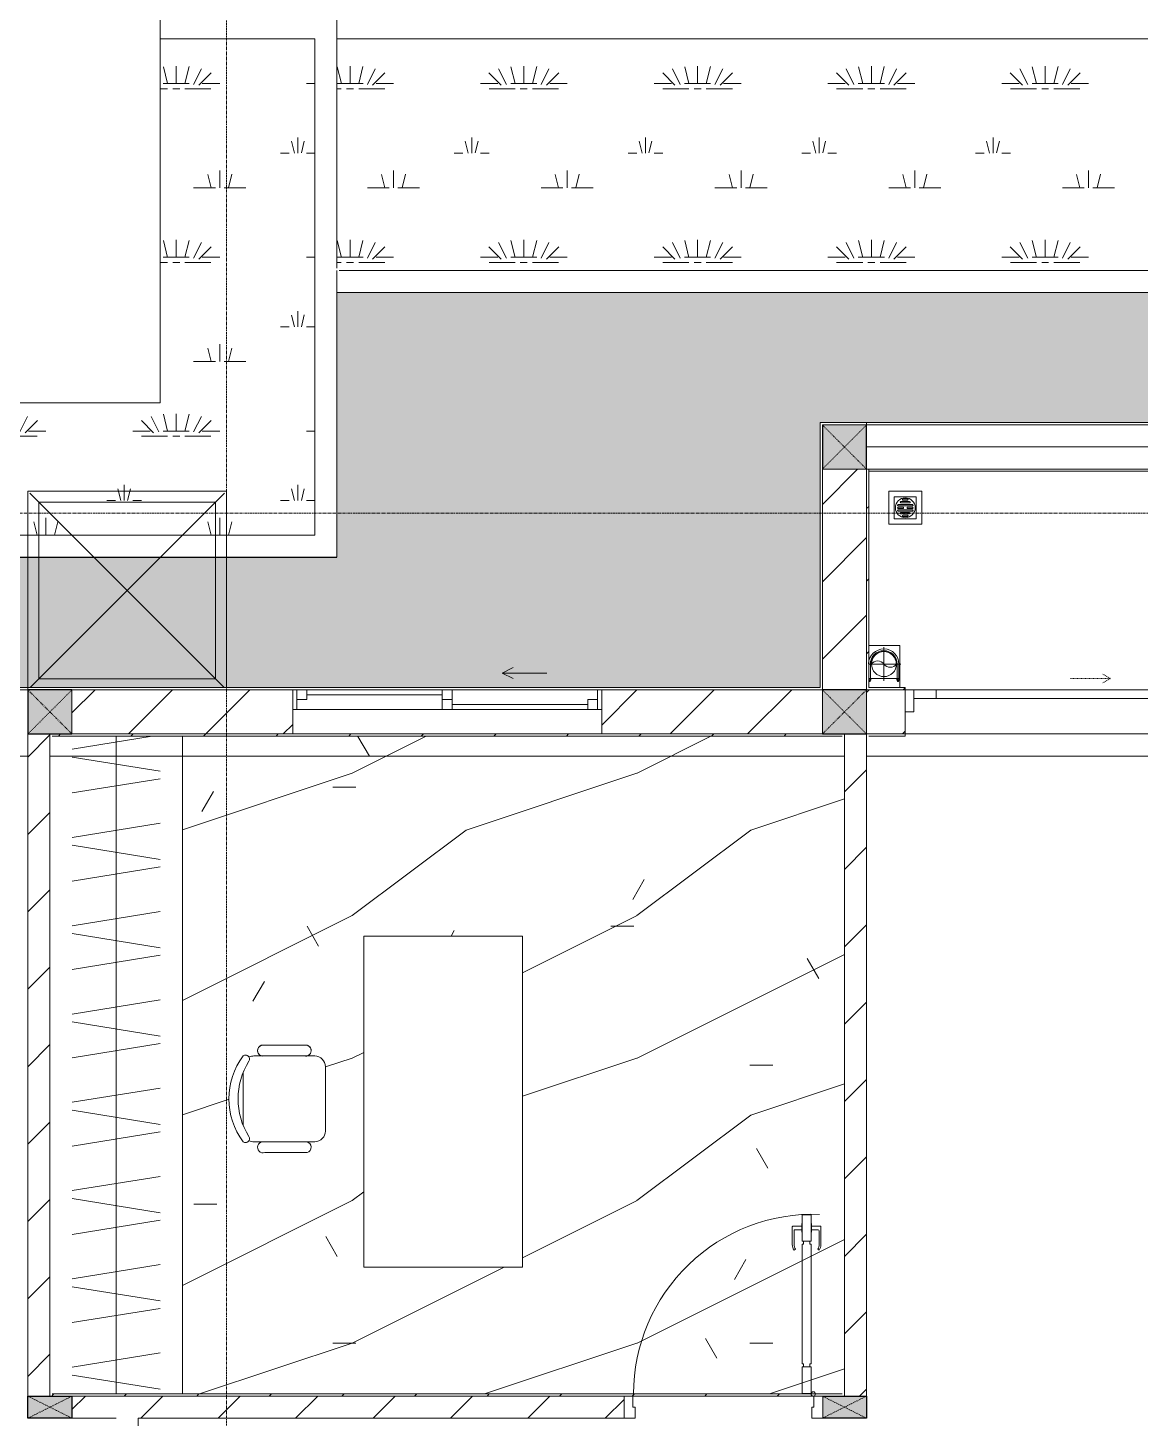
# Model space of a CAD drawing. Header units: millimetres. Extents: x 5121 to 246734, y -48180 to 129206.
# Drawn here: x 54052 to 59093, y 41237 to 47536 of the extents above; entities that cross this region are included whole.
import ezdxf

# ---------------------------------------------------------------- set-up
doc = ezdxf.new("R2010")
doc.units = ezdxf.units.MM
for name, pattern in [('Dash', [6, 3, -3]), ('Grid Line', [22.225, 12.7, -3.175, 3.175, -3.175]), ('IMPORT-CENTER _3_', [10.16, 6.35, -1.27, 1.27, -1.27])]:
    doc.linetypes.add(name, pattern=pattern)
for name, color, linetype, lineweight in [('0-1', 7, 'Continuous', 5), ('A-DETL-GENF-1', 50, 'Continuous', 9), ('A-DOOR', 31, 'Continuous', 9), ('A-DOOR-1', 253, 'Continuous', 9), ('A-DOOR-2', 50, 'Continuous', 9), ('A-DOOR-FRAM', 31, 'Continuous', 9), ('A-DOOR-HDLN', 31, 'Dash', 9), ('A-FLOR', 192, 'Continuous', 9), ('A-FLOR-1', 50, 'Continuous', 9), ('A-FLOR-PATT', 8, 'Continuous', 9), ('A-FLOR-PATT-1', 9, 'Continuous', 9), ('A-GLAZ', 151, 'Continuous', 9), ('A-WALL', 113, 'Continuous', 9), ('A-WALL-1', 250, 'Continuous', 18), ('A-WALL-2', 50, 'Continuous', 9), ('A-WALL-FNSH-1', 50, 'Continuous', 9), ('A-WALL-PATT-1', 9, 'Continuous', 9), ('A-WALL-PATT-2', 50, 'Continuous', 9), ('A-WALL-PATT-3', 111, 'Continuous', 9), ('G-IMPT', 8, 'Continuous', 9), ('G-IMPT-2', 8, 'IMPORT-CENTER _3_', 9), ('I-FURN', 30, 'Continuous', 9), ('I-FURN-1', 253, 'Continuous', 9), ('I-WALL-1', 50, 'Continuous', 9), ('M-EQPM', 50, 'Continuous', 9), ('S-COLS', 52, 'Continuous', 9), ('S-COLS-1', 7, 'Continuous', 5), ('S-COLS-2', 10, 'Continuous', 25), ('S-COLS-3', 50, 'Continuous', 9), ('S-COLS-4', 253, 'Continuous', 9), ('S-COLS-5', 52, 'Continuous', 25), ('S-COLS-6', 52, 'Dash', 9), ('S-COLS-HDLN', 52, 'Dash', 9), ('S-COLS-HDLN-1', 50, 'Dash', 9), ('S-GRID-1', 1, 'Grid Line', 9)]:
    doc.layers.add(name, color=color, linetype=linetype, lineweight=lineweight)
pattern_1 = [(45, (0, 0), (-175.3625, 175.3625), [])]
pattern_2 = [(45, (0, 0), (-164.4023, 164.4023), [])]
pattern_3 = [(0, (236.2, 15.75), (787.4, 787.4), [118.11, -23.622, 31.496, -23.622, -590.55]), (0, (236.2, 15.75), (787.4, 787.4), [-196.85, 118.11, -472.44]), (0, (196.85, 39.4), (787.4, 787.4), [78.74, -59.055, 118.11, -59.055, -472.44]), (0, (196.85, 39.4), (787.4, 787.4), [-314.96, 78.74, -393.7]), (0, (472.44, 354.3), (787.4, 787.4), [98.425, -39.37, 98.425, -551.18]), (0, (78.74, 511.8), (787.4, 787.4), [39.37, -78.74, 39.37, -629.92]), (90, (157.5, 511.8), (-787.4, 787.4), [70.866, -716.534]), (90, (393.7, 39.4), (-787.4, 787.4), [78.74, -708.66]), (90, (590.55, 354.3), (-787.4, 787.4), [78.74, -708.66]), (45, (496.06, 31.5), (0, 787.4), [78.74, -1034.812]), (135, (291.34, 31.5), (-787.4, 6e-14), [78.74, -1034.812]), (63.435, (472.44, 35.43), (-0.0007, 787.4), [78.74, -1681.94]), (75.964, (433.07, 39.37), (-0.00383, 787.3999), [78.74, -3167.793]), (75.964, (629.92, 354.33), (-0.00383, 787.3999), [62.992, -3183.541]), (75.964, (173.23, 511.81), (-0.00383, 787.3999), [55.118, -3191.415]), (104.036, (354.33, 39.37), (0.00383, 787.3999), [78.74, -3167.793]), (104.036, (551.18, 354.33), (0.00383, 787.3999), [62.992, -3183.541]), (104.036, (141.73, 511.81), (0.00383, 787.3999), [55.118, -3191.415]), (116.565, (314.96, 35.43), (0.0007, 787.4), [78.74, -1681.939])]

# ---------------------------------------------------------------- blocks, each defined once
blk = doc.blocks.new('DOOR_CW_01 CANH MO-PANEL KINH - DIW_01-900x2200-CỬA GỖ VÂN LAMINATE-553375-TKCS_MB TỔNG THỂ TẦNG 1')
at = {"layer": 'A-DETL-GENF-1'}
for p, q in [((-397, -182), (-397, -62)), ((-397, -62), (-357, -62)), ((-357, -62), (-357, -182)), ((-357, -182), (-397, -182)), ((-391, -196), (-391, -182)), ((-391, -182), (-363, -182)), ((-363, -182), (-363, -196)), ((-397, -196), (-391, -196)), ((-397, -738), (-397, -196)), ((-357, -196), (-363, -196)), ((-357, -196), (-357, -738)), ((-442, -737), (-442, -816.5)), ((-434, -799.5), (-434, -737)), ((-433.9, -711.2), (-427.3, -715.8)), ((-397, -738), (-391, -738)), ((-357, -752), (-397, -752)), ((-397, -752), (-397, -872)), ((-391, -752), (-391, -738)), ((-363, -752), (-391, -752)), ((-357, -738), (-363, -738)), ((-363, -738), (-363, -752)), ((-357, -872), (-357, -752)), ((-320.1, -711.2), (-326.7, -715.8)), ((-320, -799.5), (-320, -737)), ((-312, -737), (-312, -816.5)), ((-399, -803.5), (-430, -803.5)), ((-399, -792.2), (-399, -831.8)), ((-397, -792.2), (-399, -792.2)), ((-397, -792.2), (-397, -831.8)), ((-357, -792.2), (-357, -831.8)), ((-357, -792.2), (-355, -792.2)), ((-355, -792.2), (-355, -831.8)), ((-355, -803.5), (-324, -803.5)), ((-399, -820.5), (-438, -820.5)), ((-399, -831.8), (-397, -831.8)), ((-397, -872), (-357, -872)), ((-355, -831.8), (-357, -831.8)), ((-355, -820.5), (-316, -820.5))]:
    blk.add_line(p, q, dxfattribs=at)
blk.add_circle((-407, -60), 10, dxfattribs=at)
for centre, radius, start, end in [((-407, -60), 814, 268, 0), ((-397, -737), 45, 145, 180), ((-397, -737), 37, 145, 180), ((-357, -737), 37, 0, 35), ((-357, -737), 45, 360, 35), ((-438, -816.5), 4, 180, 270), ((-430, -799.5), 4, 180, 270), ((-324, -799.5), 4, 270, 0), ((-316, -816.5), 4, 270, 0)]:
    blk.add_arc(centre, radius, start, end, dxfattribs=at)
at = {"layer": 'A-DOOR-2'}
for p, q in [((-450, -50), (-450, 50)), ((-450, 50), (-400, 50)), ((-400, 50), (-400, 0)), ((400, 0), (400, 50)), ((400, 50), (450, 50)), ((450, 50), (450, -50)), ((-410, -50), (-450, -50)), ((-410, 0), (-410, -50)), ((-400, 0), (-410, 0)), ((-407, -50), (-382, -50)), ((410, 0), (400, 0)), ((410, -50), (410, 0)), ((450, -50), (410, -50))]:
    blk.add_line(p, q, dxfattribs=at)
blk = doc.blocks.new('TU DO LV A - TU DO LV A-V15-TKCS_MB TỔNG THỂ TẦNG 1')
at = {"layer": 'I-FURN'}
for p, q in [((10, 0), (2990, 0)), ((169, -101), (104.4, -499)), ((202.5, -101), (267.1, -499)), ((404.3, -101), (468.9, -499)), ((569, -101), (504.4, -499)), ((602.5, -101), (667.1, -499)), ((804.3, -101), (868.9, -499)), ((969, -101), (904.4, -499)), ((1002.5, -101), (1067.1, -499)), ((1204.3, -101), (1268.9, -499)), ((1369, -101), (1304.4, -499)), ((1402.5, -101), (1467.1, -499)), ((1604.3, -101), (1668.9, -499)), ((1769, -101), (1704.4, -499)), ((1802.5, -101), (1867.1, -499)), ((2004.3, -101), (2068.9, -499)), ((2169, -101), (2104.4, -499)), ((2202.5, -101), (2267.1, -499)), ((2404.3, -101), (2468.9, -499)), ((2569, -101), (2504.4, -499)), ((2602.5, -101), (2667.1, -499)), ((2804.3, -101), (2868.9, -499)), ((2969, -101), (2904.4, -499)), ((10, -136.3), (68.9, -499)), ((10, -300), (2990, -300))]:
    blk.add_line(p, q, dxfattribs=at)
at = {"layer": 'I-FURN-1'}
blk.add_line((10, 0), (2990, 0), dxfattribs=at)
blk = doc.blocks.new('BAN LV A - BAN LV A_dwg_ban hoc2-348006-TKCS_MB TỔNG THỂ TẦNG 1')
at = {"layer": 'I-FURN'}
for p, q in [((-194.4, 388.8), (-194.4, 113.4)), ((145.8, 437.4), (-145.8, 437.4)), ((194.4, 113.4), (194.4, 388.8)), ((-243, 354.4), (-243, 162)), ((194.4, 351.4), (194.4, 150.8)), ((243.7, 162), (243.7, 354.4)), ((-120.5, 64.8), (120.5, 64.8))]:
    blk.add_line(p, q, dxfattribs=at)
at = {"layer": 'I-FURN', "flags": 128}
blk.add_lwpolyline([(-737.8, 610.5), (-737.8, 1330.5), (-154.9, 1330.5), (762.2, 1330.5), (762.2, 610.5)], close=True, dxfattribs=at)
at = {"layer": 'I-FURN'}
for centre, radius, start, end in [((-145.8, 388.8), 48.6, 90, 180), ((145.8, 388.8), 48.6, 360, 90), ((-218.7, 347.3), 25.3, 343.7398, 163.7398), ((219.4, 347.3), 25.3, 16.2602, 170.70537), ((-218.7, 154.9), 25.3, 163.7398, 16.2602), ((219.4, 154.9), 25.3, 189.29463, 16.2602), ((-180.2, 75.4), 17.8, 57.97259, 216.69006), ((-145.8, 113.4), 48.6, 180, 207.58444), ((0, 324), 324, 233.1301, 306.8699), ((0, 359.3), 318.2, 237.57575, 302.42425), ((180.2, 75.4), 17.8, 323.30994, 122.02741), ((145.8, 113.4), 48.6, 332.41556, 0)]:
    blk.add_arc(centre, radius, start, end, dxfattribs=at)
blk = doc.blocks.new('BAN LV A - BAN LV A_dwg-348005-TKCS_MB TỔNG THỂ TẦNG 1')
at = {"extrusion": (0, 0, -1), "zscale": -1, "rotation": 180}
blk.add_blockref('BAN LV A - BAN LV A_dwg_ban hoc2-348006-TKCS_MB TỔNG THỂ TẦNG 1', (-729, 1383.7), dxfattribs=at)
blk = doc.blocks.new('BAN LV A - BAN LV A-401069-TKCS_MB TỔNG THỂ TẦNG 1')
at = {"layer": 'I-FURN-1'}
for p, q in [((-8.8, -53.2), (1491.2, -53.2)), ((-8.8, -773.2), (-8.8, -53.2)), ((1491.2, -53.2), (1491.2, -773.2)), ((1491.2, -773.2), (-8.8, -773.2)), ((534.6, -1029.3), (534.6, -994.9)), ((583.2, -946.3), (874.8, -946.3)), ((923.4, -994.9), (923.4, -1032.3)), ((486, -1221.7), (486, -1029.3)), ((972.7, -1029.3), (972.7, -1221.7)), ((534.6, -1270.3), (534.6, -1235.9)), ((923.4, -1232.9), (923.4, -1270.3))]:
    blk.add_line(p, q, dxfattribs=at)
for centre, radius, start, end in [((583.2, -994.9), 48.6, 90, 180), ((874.8, -994.9), 48.6, 0, 90), ((510.3, -1036.4), 25.3, 16.2602, 163.7398), ((948.4, -1036.4), 25.3, 16.2602, 170.70537), ((510.3, -1228.8), 25.3, 163.7398, 343.7398), ((948.4, -1228.8), 25.3, 189.29463, 16.2602), ((548.9, -1308.3), 17.8, 119.40397, 216.69006), ((583.2, -1270.3), 48.6, 180, 207.58444), ((729, -1059.7), 324, 233.1301, 306.8699), ((874.8, -1270.3), 48.6, 332.41556, 0), ((909.2, -1308.3), 17.8, 323.30994, 60.59603)]:
    blk.add_arc(centre, radius, start, end, dxfattribs=at)
at = {"extrusion": (0, 0, -1), "zscale": -1, "rotation": 180}
blk.add_blockref('BAN LV A - BAN LV A_dwg-348005-TKCS_MB TỔNG THỂ TẦNG 1', (0, 0), dxfattribs=at)
blk = doc.blocks.new('G1_SOF - BO TRU - 100x200-746114-TKCS_MB TỔNG THỂ TẦNG 1')
at = {"layer": 'S-COLS-3'}
blk.add_hatch(color=256, dxfattribs=at).paths.add_polyline_path([(-50, 100), (-50, -98.4), (50, -98.4), (50, 100)])
at = {"layer": 'S-COLS-2'}
for p, q in [((-50, 100), (50, 100)), ((-50, -98.4), (-50, 100)), ((50, 100), (50, -98.4))]:
    blk.add_line(p, q, dxfattribs=at)
at = {"layer": 'S-COLS-HDLN-1'}
for p, q in [((50, -100), (-50, 100)), ((-50, -100), (50, 100))]:
    blk.add_line(p, q, dxfattribs=at)
blk = doc.blocks.new('G1_SOF - BO TRU - 100x200-V75-TKCS_MB TỔNG THỂ TẦNG 1')
at = {"layer": 'S-COLS-3'}
blk.add_hatch(color=256, dxfattribs=at).paths.add_polyline_path([(-50, 0), (-49.6, -100), (50, -100), (50, 100), (-50, 98.4), (-50, 47)])
at = {"layer": 'S-COLS-2'}
for p, q in [((-50, 100), (50, 100)), ((-50, -100), (-50, 100)), ((50, 100), (50, -100)), ((50, -100), (-50, -100))]:
    blk.add_line(p, q, dxfattribs=at)
at = {"layer": 'S-COLS-HDLN-1'}
for p, q in [((50, -100), (-50, 100)), ((-50, -100), (50, 100))]:
    blk.add_line(p, q, dxfattribs=at)
blk = doc.blocks.new('NCV_TKTC_TANG 1_rvt-1-TKCS_MB TỔNG THỂ TẦNG 1')
at = {"layer": 'A-FLOR-PATT-1'}
h = blk.add_hatch(dxfattribs=at)
h.set_pattern_fill('FP_6', color=256, style=0, pattern_type=2)
h.set_pattern_definition([(0, (0, 0), (2519.68, 629.92), [103.937, -1785.823, 103.937, -1785.823, -10078.72]), (0, (0, 0), (2519.68, 629.92), [-3779.52, 103.937, -3675.583, 103.937, -1785.823, -4409.44]), (0, (0, 0), (2519.68, 629.92), [-9448.8, 103.937, -1155.903, 103.937, -3045.663]), (120, (944.9, 314.96), (-1805.3667, 1867.147), [103.937, -1785.823, 103.937, -11864.543]), (120, (944.9, 314.96), (-1805.3667, 1867.147), [-1993.697, -1785.823, 103.937, -3675.583, -6299.2]), (120, (944.9, 314.96), (-1805.3667, 1867.147), [-7559.04, 103.937, -1785.823, 103.937, -4305.503]), (120, (944.9, 314.96), (-1805.3667, 1867.147), [-9552.737, -1155.903, 103.937, -3045.663]), (240, (1259.84, 1574.8), (-714.313, -2497.067), [103.937, -1785.823, 103.937, -11864.543]), (240, (1259.84, 1574.8), (-714.313, -2497.067), [-1993.697, -1785.823, 103.937, -3675.583, -6299.2]), (240, (1259.84, 1574.8), (-714.313, -2497.067), [-7559.04, 103.937, -1785.823, 103.937, -4305.503]), (240, (1259.84, 1574.8), (-714.313, -2497.067), [-9552.737, -1155.903, 103.937, -3045.663])])
h.paths.add_polyline_path([(57742.6, 41336.9), (57752.6, 41336.9), (57752.6, 44326.9), (54752.6, 44326.9), (54752.6, 41346.9), (57742.6, 41346.9)])
h.paths.add_polyline_path([(56294.2, 41921.4), (55574.2, 41921.4), (55574.2, 43421.4), (56294.2, 43421.4), (56294.2, 42000.8)])
h.paths.add_polyline_path([(55119.4, 42438.9), (55097.7, 42450), (55093.4, 42461.8), (55095.3, 42474.2), (55103, 42484.2), (55111.5, 42489.2), (55064.3, 42492.4), (55054.6, 42494.7), (55048.7, 42488.5), (55027.2, 42491.3), (54997.3, 42539.9), (54975.9, 42595.4), (54965, 42653.9), (54965, 42713.4), (54975.9, 42771.8), (54997.3, 42827.4), (55028.5, 42878), (55052, 42876), (55054.6, 42872.5), (55077.1, 42878), (55105.4, 42880.7), (55096.4, 42890.2), (55093.3, 42902.9), (55096.9, 42915.5), (55105.4, 42922.3), (55125.7, 42926.6), (55318, 42926.6), (55335.4, 42908.8), (55335.4, 42895.9), (55329.1, 42884.7), (55324, 42878), (55365, 42876.4), (55376.8, 42871.5), (55394.5, 42853.7), (55401.1, 42829.4), (55399.4, 42525.2), (55394.5, 42513.5), (55376.8, 42495.7), (55352.5, 42489.2), (55321, 42487.5), (55330.7, 42480), (55335.8, 42468.9), (55334, 42454.2), (55330.7, 42449.6), (55314.7, 42439.9), (55125.7, 42439.9)])
h = blk.add_hatch(dxfattribs=at)
h.set_pattern_fill('FP_4', color=256, style=0, pattern_type=2)
h.set_pattern_definition([(216.87, (516.46, 1291.15), (3873.4454, 2582.3069), [645.575, -5810.175]), (206.565, (1291.15, 903.8), (-1291.1515, -1291.149), [1443.55, -1443.55]), (198.435, (1291.15, 258.23), (-2582.2983, -1291.1527), [816.596, -3266.38])])
h.paths.add_polyline_path([(57742.6, 41336.9), (57752.6, 41336.9), (57752.6, 44326.9), (54752.6, 44326.9), (54752.6, 41346.9), (57742.6, 41346.9)])
h.paths.add_polyline_path([(56294.2, 41921.4), (55574.2, 41921.4), (55574.2, 43421.4), (56294.2, 43421.4), (56294.2, 42000.8)])
h.paths.add_polyline_path([(55119.4, 42438.9), (55097.7, 42450), (55093.4, 42461.8), (55095.3, 42474.2), (55103, 42484.2), (55111.5, 42489.2), (55064.3, 42492.4), (55054.6, 42494.7), (55048.7, 42488.5), (55027.2, 42491.3), (54997.3, 42539.9), (54975.9, 42595.4), (54965, 42653.9), (54965, 42713.4), (54975.9, 42771.8), (54997.3, 42827.4), (55028.5, 42878), (55052, 42876), (55054.6, 42872.5), (55077.1, 42878), (55105.4, 42880.7), (55096.4, 42890.2), (55093.3, 42902.9), (55096.9, 42915.5), (55105.4, 42922.3), (55125.7, 42926.6), (55318, 42926.6), (55335.4, 42908.8), (55335.4, 42895.9), (55329.1, 42884.7), (55324, 42878), (55365, 42876.4), (55376.8, 42871.5), (55394.5, 42853.7), (55401.1, 42829.4), (55399.4, 42525.2), (55394.5, 42513.5), (55376.8, 42495.7), (55352.5, 42489.2), (55321, 42487.5), (55330.7, 42480), (55335.8, 42468.9), (55334, 42454.2), (55330.7, 42449.6), (55314.7, 42439.9), (55125.7, 42439.9)])
at = {"layer": 'A-WALL-PATT-1'}
h = blk.add_hatch(dxfattribs=at)
h.set_pattern_fill('FP_2', color=256, style=0, pattern_type=2)
h.set_pattern_definition(pattern_1)
h.paths.add_polyline_path([(54052.6, 41336.9), (54152.6, 41336.9), (54152.6, 44336.9), (54052.6, 44336.9), (54052.6, 41336.9)])
h = blk.add_hatch(dxfattribs=at)
h.set_pattern_fill('FP_2', color=256, style=0, pattern_type=2)
h.set_pattern_definition(pattern_1)
h.paths.add_polyline_path([(57752.6, 41336.9), (57852.6, 41336.9), (57852.6, 44336.9), (57752.6, 44336.9), (57752.6, 41665.5)])
h = blk.add_hatch(dxfattribs=at)
h.set_pattern_fill('FP_2', color=256, style=0, pattern_type=2)
h.set_pattern_definition(pattern_1)
h.paths.add_polyline_path([(54884.6, 41236.9), (56754.2, 41236.9), (56754.2, 41336.9), (54252.6, 41336.9), (54252.6, 41236.9), (54752.6, 41236.9)])
at = {"layer": 'A-WALL-PATT-2'}
h = blk.add_hatch(dxfattribs=at)
h.set_pattern_fill('FP_10', color=256, style=0, pattern_type=2)
h.set_pattern_definition(pattern_2)
h.paths.add_polyline_path([(57852.6, 44536.9), (57862.6, 44536.9), (57862.6, 45536.9), (57852.6, 45536.9), (57852.6, 44670.2)])
h = blk.add_hatch(dxfattribs=at)
h.set_pattern_fill('FP_10', color=256, style=0, pattern_type=2)
h.set_pattern_definition(pattern_2)
h.paths.add_polyline_path([(60777.6, 44536.9), (60927.5, 44537), (60927.5, 44546.9), (60527.6, 44546.9), (60527.6, 44536.9), (60702.6, 44536.9)])
h.paths.add_polyline_path([(57862.6, 44536.9), (58027.6, 44536.9), (58027.6, 44546.9), (57862.6, 44546.9)])
h = blk.add_hatch(dxfattribs=at)
h.set_pattern_fill('FP_10', color=256, style=0, pattern_type=2)
h.set_pattern_definition(pattern_2)
h.paths.add_polyline_path([(54752.6, 44326.9), (57752.6, 44326.9), (57752.6, 44336.9), (54162.6, 44336.9), (54162.6, 44326.9), (54509.3, 44326.9)])
h = blk.add_hatch(dxfattribs=at)
h.set_pattern_fill('FP_10', color=256, style=0, pattern_type=2)
h.set_pattern_definition(pattern_2)
h.paths.add_polyline_path([(54509.3, 41336.9), (57742.6, 41336.9), (57742.6, 41346.9), (54162.6, 41346.9), (54162.6, 41336.9), (54473.1, 41336.9)])
at = {"layer": 'A-FLOR-1'}
for p, q in [((54152.6, 44336.9), (54152.6, 41336.9)), ((60527.6, 44336.9), (58027.6, 44336.9)), ((58027.6, 44336.9), (60527.6, 44336.9))]:
    blk.add_line(p, q, dxfattribs=at)
at = {"layer": 'A-WALL-1'}
for p, q in [((57862.6, 45536.9), (57852.6, 45536.9)), ((57852.6, 45536.9), (57852.6, 44536.9)), ((57862.6, 44546.9), (57862.6, 45536.9)), ((57852.6, 44536.9), (57862.6, 44536.9)), ((58027.6, 44546.9), (57862.6, 44546.9)), ((57862.6, 44536.9), (58027.6, 44536.9)), ((58027.6, 44536.9), (58027.6, 44546.9)), ((54052.6, 44336.9), (54052.6, 41336.9)), ((54152.6, 44336.9), (54052.6, 44336.9)), ((54152.6, 41336.9), (54152.6, 44336.9)), ((55252.6, 44336.9), (54162.6, 44336.9)), ((54162.6, 44326.9), (57742.6, 44326.9)), ((57752.6, 44336.9), (56652.6, 44336.9)), ((57852.6, 44336.9), (57752.6, 44336.9)), ((57752.6, 44336.9), (57752.6, 41336.9)), ((57752.6, 44326.9), (57752.6, 44336.9)), ((57852.6, 41336.9), (57852.6, 44336.9)), ((58027.6, 44336.9), (57862.6, 44336.9)), ((57862.6, 44326.9), (58027.6, 44326.9)), ((58027.6, 44326.9), (58027.6, 44336.9)), ((57742.6, 41346.9), (54162.6, 41346.9)), ((56754.2, 41336.9), (54252.6, 41336.9)), ((54252.6, 41336.9), (56754.2, 41336.9)), ((56794.2, 41336.9), (57614.2, 41336.9)), ((54252.6, 41236.9), (54452.6, 41236.9)), ((54552.6, 41236.9), (54552.6, 41186.9)), ((54562.6, 41236.9), (56754.2, 41236.9))]:
    blk.add_line(p, q, dxfattribs=at)
at = {"layer": 'A-WALL-2'}
blk.add_line((54562.6, 41236.9), (54552.6, 41236.9), dxfattribs=at)
at = {"layer": 'I-WALL-1'}
for p, q in [((57862.6, 45536.9), (60917.6, 45536.9)), ((60917.6, 45526.9), (57862.6, 45526.9))]:
    blk.add_line(p, q, dxfattribs=at)
at = {"layer": 'A-DOOR-1', "rotation": 180}
blk.add_blockref('DOOR_CW_01 CANH MO-PANEL KINH - DIW_01-900x2200-CỬA GỖ VÂN LAMINATE-553375-TKCS_MB TỔNG THỂ TẦNG 1', (57204.2, 41286.9), dxfattribs=at)
at = {"layer": 'I-FURN-1'}
for name, p, rotation in [('TU DO LV A - TU DO LV A-V15-TKCS_MB TỔNG THỂ TẦNG 1', (54752.6, 44336.9), 270.0000000000002), ('BAN LV A - BAN LV A-401069-TKCS_MB TỔNG THỂ TẦNG 1', (56347.4, 43412.7), 270.0000000000005)]:
    blk.add_blockref(name, p, dxfattribs=dict(at, rotation=rotation))
at = {"layer": 'S-COLS-4', "rotation": 270.0000000000007}
for name, p in [('G1_SOF - BO TRU - 100x200-V75-TKCS_MB TỔNG THỂ TẦNG 1', (54152.6, 41286.9)), ('G1_SOF - BO TRU - 100x200-746114-TKCS_MB TỔNG THỂ TẦNG 1', (57752.6, 41286.9))]:
    blk.add_blockref(name, p, dxfattribs=at)
blk = doc.blocks.new('1_FAMILY RVT - W01-WxH 1400x1400xmm-389822-TKCS_MB TỔNG THỂ TẦNG 1')
at = {"layer": 'A-GLAZ'}
for p, q in [((248.4, 172.39), (299.2, 197.79)), ((248.4, 172.39), (299.2, 146.99)), ((248.4, 172.39), (451.6, 172.39)), ((-700, 96.19), (-700, -103.81)), ((700, 96.19), (-700, 96.19)), ((-700, 96.19), (-636.5, 96.19)), ((-680.95, 96.19), (-680.95, 7.29)), ((-636.5, 96.19), (-22.225, 96.19)), ((-636.5, 96.19), (-636.5, 51.74)), ((-636.5, 73.965), (-22.225, 73.965)), ((-22.225, 7.29), (-22.225, 96.19)), ((-22.225, 96.19), (22.225, 96.19)), ((22.225, 96.19), (680.95, 96.19)), ((22.225, 96.19), (22.225, 7.29)), ((680.95, 96.19), (700, 96.19)), ((680.95, 96.19), (680.95, 7.29)), ((700, -103.81), (700, 96.19)), ((-700, 7.29), (-680.95, 7.29)), ((-636.5, 51.74), (-680.95, 51.74)), ((-680.95, 7.29), (-22.225, 7.29)), ((22.225, 51.74), (-22.225, 51.74)), ((-22.225, 7.29), (22.225, 7.29)), ((22.225, 29.515), (636.5, 29.515)), ((22.225, 7.29), (636.5, 7.29)), ((636.5, 51.74), (636.5, 7.29)), ((680.95, 51.74), (636.5, 51.74)), ((636.5, 7.29), (700, 7.29)), ((-700, -103.81), (700, -103.81))]:
    blk.add_line(p, q, dxfattribs=at)
blk = doc.blocks.new('DEG_02-DEG_03 - DEG_02-2500x2400mm-CỬA ĐI 02 CÁNH TRƯỢT-625766-TKCS_MB TỔNG THỂ TẦNG 1')
at = {"layer": 'A-DOOR'}
for p, q in [((-1110, 100), (-1210, 100)), ((-1210, 100), (-1210, 60)), ((-1110, 60), (-1110, 100)), ((-1110, 100), (-50, 100)), ((50, 100), (-50, 100)), ((-50, 100), (-50, 60)), ((50, 60), (50, 100)), ((-1210, 60), (-1110, 60)), ((-50, 60), (-1110, 60)), ((50, 60), (-50, 60)), ((-50, 60), (-50, 20)), ((-50, 60), (50, 60)), ((-50, 20), (50, 20)), ((50, 20), (50, 60)), ((50, 60), (1110, 60)), ((1110, 20), (50, 20)), ((1210, 60), (1110, 60)), ((1110, 60), (1110, 20)), ((1110, 20), (1210, 20)), ((1210, 20), (1210, 60))]:
    blk.add_line(p, q, dxfattribs=at)
at = {"layer": 'A-DOOR-FRAM'}
for p, q in [((-1210, 100), (-1250, 100)), ((-1250, 100), (-1250, 0)), ((-1210, 0), (-1210, 100)), ((1250, 100), (1210, 100)), ((1210, 100), (1210, 0)), ((1250, 0), (1250, 100)), ((-1250, 0), (-1210, 0)), ((1210, 0), (1250, 0))]:
    blk.add_line(p, q, dxfattribs=at)
at = {"layer": 'A-DOOR-HDLN'}
for p, q in [((-500.4, 151.1), (-320.4, 151.1)), ((-320.4, 151.1), (-355, 171.1)), ((-320.4, 151.1), (-355, 131.1)), ((320.4, 151.1), (355, 171.1)), ((320.4, 151.1), (355, 131.1)), ((500.4, 151.1), (320.4, 151.1))]:
    blk.add_line(p, q, dxfattribs=at)
blk = doc.blocks.new('TKTC_XREF_251221_MB TANG 1 - TKTC_XREF_260130_MB TANG 1_dwg_THU NUOC - THU NUOC-444531-TKCS_MB TẦNG 1-4202124-TKCS_MB TỔNG THỂ TẦNG 1')
at = {"layer": 'M-EQPM'}
for p, q in [((-23.3, 10.8), (40.9, 10.8)), ((40.9, 4.8), (-23.3, 4.8)), ((-11, 23.3), (28.5, 23.3)), ((28.5, 17.3), (-11, 17.3)), ((-1.1, 35.6), (18.5, 35.6)), ((18.5, 29.6), (-1.1, 29.6)), ((-23.3, -13.6), (40.9, -13.6)), ((40.9, -19.6), (-23.3, -19.6)), ((-11, -26.1), (28.5, -26.1)), ((28.5, -32.1), (-11, -32.1)), ((-1.1, -38.5), (18.5, -38.5)), ((18.5, -44.5), (-1.1, -44.5))]:
    blk.add_line(p, q, dxfattribs=at)
at = {"layer": 'M-EQPM', "flags": 128}
for points in [[(83.7, -79.4), (83.7, 70.6), (-66.3, 70.6), (-66.3, -79.4)], [(58.7, -54.4), (58.7, 45.6), (-41.3, 45.6), (-41.3, -54.4)]]:
    blk.add_lwpolyline(points, close=True, dxfattribs=at)
for points in [[(-23.3, -1.2), (0.7, -1.2), (0.7, -7.2), (-23.3, -7.2)], [(40.9, -7.2), (16.7, -7.2), (16.7, -1.2), (40.9, -1.2)]]:
    blk.add_lwpolyline(points, dxfattribs=at)
at = {"layer": 'M-EQPM'}
for centre, radius, start, end in [((8.7, -4.4), 45, 360, 180), ((8.7, -4.4), 45, 360, 180), ((-23.3, 7.8), 3, 90, 270), ((-11, 20.3), 3, 90, 270), ((-1.1, 32.6), 3, 90, 270), ((18.5, 32.6), 3, 270, 90), ((28.5, 20.3), 3, 270, 90), ((40.9, 7.8), 3, 270, 90), ((8.7, -4.4), 45, 180, 360), ((8.7, -4.4), 45, 180, 360), ((-23.3, -4.2), 3, 90, 270), ((-23.3, -16.6), 3, 90, 270), ((-11, -29.1), 3, 90, 270), ((-1.1, -41.5), 3, 90, 270), ((18.5, -41.5), 3, 270, 90), ((28.5, -29.1), 3, 270, 90), ((40.9, -4.2), 3, 270, 90), ((40.9, -16.6), 3, 270, 90)]:
    blk.add_arc(centre, radius, start, end, dxfattribs=at)
blk = doc.blocks.new('TKTC_XREF_251221_MB TANG 1 - TKTC_XREF_260130_MB TANG 1_dwg_CUM U_DN100-V226-TKCS_MB TỔNG THỂ TẦNG 1')
at = {"layer": 'G-IMPT'}
blk.add_hatch(color=256, dxfattribs=at).paths.add_polyline_path([(0, 58.9), (0, 61), (25.1, 55.1), (35, 49.4), (49.4, 35), (55.1, 25.1), (59.1, 14.8), (61, 0), (53.7, -28.5), (45.3, -40.3), (35, -49.4), (25.1, -55.1), (15.8, -58.9), (0, -58.9), (0, -57), (20.1, -52.8), (36.6, -43.1), (47.8, -30.5), (54.6, -15.8), (55.1, -14.8), (57, 0), (54.6, 15.8), (43.1, 36.6), (30.5, 47.8), (15.8, 54.6), (14.8, 55.1), (0, 57)])
for p, q in [((-79.1, 66.6), (-79.1, 63.4)), ((-76.6, 66.6), (-76.6, 63.4)), ((-74.6, 66.6), (-74.6, 63.4)), ((-72.7, 69.3), (-72.7, 60.7)), ((-66.9, 67.9), (-71.7, 67.9)), ((-65, 69), (0, 69)), ((-66.9, 62.1), (-71.7, 62.1)), ((-72.7, -60.7), (-72.7, -68.6)), ((-66.9, -62.1), (-71.7, -62.1)), ((-79.1, -63.4), (-79.1, -66.6)), ((-76.6, -63.4), (-76.6, -66.6)), ((-74.6, -63.4), (-74.6, -66.6)), ((-66.9, -67.9), (-71.7, -67.9))]:
    blk.add_line(p, q, dxfattribs=at)
at = {"layer": 'G-IMPT', "flags": 128}
for points in [[(-72.7, 67.6), (-78.1, 67.6), (-78.1, 62.4), (-72.7, 62.4)], [(-71.7, 59.2), (-66.9, 59.2), (-66.9, 70.8), (-71.7, 70.8)], [(-66.9, 70.8), (-66.9, 72.7), (-65, 72.7), (-65, 57.3), (-66.9, 57.3), (-66.9, 59.2)], [(-65, 61), (0, 61), (0, 57)], [(-72.7, -62.4), (-78.1, -62.4), (-78.1, -67.6), (-72.7, -67.6)], [(-66.9, -68.7), (-66.9, -59.2), (-71.7, -59.2)], [(-66.9, -59.2), (-66.9, -57.3), (-65, -57.3), (-65, -68.7)], [(-65, -61), (0, -61), (0, -57)]]:
    blk.add_lwpolyline(points, dxfattribs=at)
at = {"layer": 'G-IMPT'}
for centre, radius, start, end in [((-78.1, 66.6), 0.96, 90, 180), ((-78.1, 63.4), 0.96, 180, 270), ((-71.1, 69.3), 1.56, 112.61986, 247.38014), ((-67.9, 65), 4.8, 143.1301, 216.8699), ((0, 0), 69, 271.56674, 90), ((-71.1, 60.7), 1.56, 112.61986, 247.38014), ((0, 0), 61, 270, 90), ((0, 0), 57, 270, 90), ((-78.1, -63.4), 0.96, 90, 180), ((-71.1, -60.7), 1.56, 112.61986, 247.38014), ((-67.9, -65), 4.8, 143.1301, 216.8699), ((-78.1, -66.6), 0.96, 180, 270)]:
    blk.add_arc(centre, radius, start, end, dxfattribs=at)
blk = doc.blocks.new('TKTC_XREF_251221_MB TANG 1 - TKTC_XREF_260130_MB TANG 1_dwg_$cc-V227-TKCS_MB TỔNG THỂ TẦNG 1')
at = {"layer": 'G-IMPT'}
blk.add_circle((0, 0), 0.5, dxfattribs=at)
for centre, radius, start, end in [((0, 0), 0.5, 90, 270), ((0.188, 0.25), 0.313, 126.8699, 233.1301), ((-0.188, -0.25), 0.313, 306.8699, 53.1301)]:
    blk.add_arc(centre, radius, start, end, dxfattribs=at)
at = {"layer": 'G-IMPT-2'}
for p, q in [((0, -0.673), (0, 0.607)), ((-0.673, 0), (0.673, 0))]:
    blk.add_line(p, q, dxfattribs=at)
blk = doc.blocks.new('TKTC_XREF_251221_MB TANG 1 - TKTC_XREF_260130_MB TANG 1_dwg-4202109-TKCS_MB TỔNG THỂ TẦNG 1')
at = {"layer": 'G-IMPT'}
blk.add_line((-145289.5, -356758), (-145148.6, -356758), dxfattribs=at)
at = {"layer": 'G-IMPT', "flags": 128}
for points in [[(-145148.6, -356758), (-145148.6, -356608.3), (-145289.1, -356608.3)], [(-145289.5, -356758.1), (-145148.3, -356758.1), (-145148.6, -356799.7)]]:
    blk.add_lwpolyline(points, dxfattribs=at)
at = {"extrusion": (0, 0, -1), "zscale": -1}
blk.add_blockref('TKTC_XREF_251221_MB TANG 1 - TKTC_XREF_260130_MB TANG 1_dwg_THU NUOC - THU NUOC-444531-TKCS_MB TẦNG 1-4202124-TKCS_MB TỔNG THỂ TẦNG 1', (145114.8, -355980.3), dxfattribs=at)
at = {"extrusion": (0, 0, -1)}
for name, p, xscale, yscale, zscale, rotation in [('TKTC_XREF_251221_MB TANG 1 - TKTC_XREF_260130_MB TANG 1_dwg_CUM U_DN100-V226-TKCS_MB TỔNG THỂ TẦNG 1', (145221, -356693.1), 0.9975000000000006, 0.9975000000000006, -0.9975000000000006, 90.00099133829468), ('TKTC_XREF_251221_MB TANG 1 - TKTC_XREF_260130_MB TANG 1_dwg_$cc-V227-TKCS_MB TỔNG THỂ TẦNG 1', (145220.1, -356693.1), 113.7150000000073, 113.7150000000073, -113.7150000000073, 269.9990086637471)]:
    blk.add_blockref(name, p, dxfattribs=dict(at, xscale=xscale, yscale=yscale, zscale=zscale, rotation=rotation))
blk = doc.blocks.new('TKTC_XREF_251221_MB TANG 1 - TKTC_XREF_251221_MB TANG 1-2038492-TKCS_MB TỔNG THỂ TẦNG 1')
blk.add_blockref('TKTC_XREF_251221_MB TANG 1 - TKTC_XREF_260130_MB TANG 1_dwg-4202109-TKCS_MB TỔNG THỂ TẦNG 1', (169499.1, 384109.7))
blk = doc.blocks.new('TKTC_NAP THAM BE NUOC NGAM_260130 - TKTC_XREF_260130_NAP THAM BE NUOC NGAM_dwg-4013458-TKCS_MB TỔNG THỂ TẦNG 1')
at = {"layer": 'G-IMPT'}
for p, q in [((-149100.7, 141006.3), (-148219, 140124.7)), ((-148217.4, 141006.3), (-149099, 140124.7)), ((-149009.1, 139814.7), (-148409.1, 139814.7)), ((-148409.1, 139814.7), (-145409.1, 139814.7)), ((-145309.1, 139814.7), (-142469.1, 139814.7))]:
    blk.add_line(p, q, dxfattribs=at)
at = {"layer": 'G-IMPT', "flags": 128}
for points in [[(-148209, 140124.7), (-148209, 141014.7), (-149109, 141014.7), (-149109, 140124.7)], [(-150009, 139914.7), (-150009, 139814.7), (-149109.1, 139814.7)]]:
    blk.add_lwpolyline(points, dxfattribs=at)
blk.add_lwpolyline([(-149059, 140164.7), (-148259, 140164.7), (-148259, 140964.7), (-149059, 140964.7)], close=True, dxfattribs=at)
blk = doc.blocks.new('TKTC_NAP THAM BE NUOC NGAM_260130 - NẮP THĂM BỂ NƯỚC NGẦM-2336355-TKCS_MB TỔNG THỂ TẦNG 1')
blk.add_blockref('TKTC_NAP THAM BE NUOC NGAM_260130 - TKTC_XREF_260130_NAP THAM BE NUOC NGAM_dwg-4013458-TKCS_MB TỔNG THỂ TẦNG 1', (150009, -139814.7))
blk = doc.blocks.new('G1_SOF - BO TRU - 200x200-3050151-TKCS_MB TỔNG THỂ TẦNG 1')
at = {"layer": 'S-COLS-HDLN'}
for p, q in [((-100, 100), (100, -100)), ((100, 100), (-100, -100))]:
    blk.add_line(p, q, dxfattribs=at)

msp = doc.modelspace()

# ---------------------------------------------------------------- hatches: boundary and pattern name
at = {"layer": 'A-FLOR-PATT'}
h = msp.add_hatch(dxfattribs=at)
h.set_pattern_fill('FP_23', color=256, style=0, pattern_type=2)
h.set_pattern_definition(pattern_3)
h.paths.add_polyline_path([(54509.3, 45237.4), (55352.6, 45237.4), (55352.6, 47486.3), (54652.6, 47486.3), (54652.6, 45836.9), (52937.6, 45836.9), (52937.6, 45237.4)])
h = msp.add_hatch(dxfattribs=at)
h.set_pattern_fill('FP_23', color=256, style=0, pattern_type=2)
h.set_pattern_definition(pattern_3)
h.paths.add_polyline_path([(60344.4, 46437.4), (61127.6, 46437.4), (61127.6, 47486.3), (55452.6, 47486.3), (55453.5, 46437.4), (60335.3, 46437.4)])
h = msp.add_hatch(dxfattribs=at)
h.set_pattern_fill('FP_23', color=256, style=0, pattern_type=2)
h.set_pattern_definition(pattern_3)
h.paths.add_polyline_path([(65842.6, 44546.9), (65842.6, 45747.4), (72462.6, 45747.4), (72462.6, 45737.4), (72452.6, 45736.9), (72452.6, 45637.4), (72462.6, 45637.4), (72463.1, 44547.4), (75827.6, 44547.4), (75827.6, 46337.4), (55452.6, 46337.4), (55452.6, 45136.9), (52937.6, 45136.9), (52937.6, 44546.9), (57642.6, 44546.9), (57642.6, 45747.4), (61137.5, 45747.4), (61137.5, 45737.4), (61137.5, 45735.3), (61137.5, 44546.9), (65813.1, 44546.9)])
at = {"layer": 'A-WALL-PATT-3'}
h = msp.add_hatch(dxfattribs=at)
h.set_pattern_fill('FP_1', color=256, style=0, pattern_type=2)
h.set_pattern_definition(pattern_1)
h.paths.add_polyline_path([(57852.6, 44536.9), (57852.6, 45536.9), (57652.6, 45536.9), (57652.6, 44536.9)])
h = msp.add_hatch(dxfattribs=at)
h.set_pattern_fill('FP_1', color=256, style=0, pattern_type=2)
h.set_pattern_definition(pattern_1)
h.paths.add_polyline_path([(54252.6, 44336.9), (55252.6, 44336.9), (55252.6, 44536.9), (54252.6, 44536.9)])
h.paths.add_polyline_path([(56652.6, 44336.9), (57652.6, 44336.9), (57652.6, 44536.9), (56652.6, 44536.9)])
h = msp.add_hatch(dxfattribs=at)
h.set_pattern_fill('FP_1', color=256, style=0, pattern_type=2)
h.set_pattern_definition(pattern_1)
h.paths.add_polyline_path([(60527.6, 44336.9), (60702.6, 44336.9), (60702.6, 44536.9), (60527.6, 44536.9), (60527.6, 44436.9)])
h.paths.add_polyline_path([(57987.6, 44336.9), (58027.6, 44336.9), (58027.6, 44536.9), (57852.6, 44536.9), (57852.6, 44336.9)])
at = {"layer": 'S-COLS-1'}
for points in [[(57852.6, 45536.9), (57852.6, 45736.9), (57652.6, 45735.3), (57652.6, 45536.9)], [(54076.8, 44336.9), (54252.6, 44336.9), (54252.6, 44536.9), (54052.6, 44536.9), (54052.6, 44336.9)], [(57652.6, 44336.9), (57852.6, 44336.9), (57852.6, 44536.9), (57652.6, 44536.9)]]:
    msp.add_hatch(color=256, dxfattribs=at).paths.add_polyline_path(points)

# ---------------------------------------------------------------- linework, layer by layer
at = {"layer": 'A-FLOR'}
for p, q in [((54652.6, 45836.9), (54652.6, 50547.5)), ((52937.6, 45836.9), (54652.6, 45836.9)), ((55452.6, 45136.9), (52937.6, 45136.9))]:
    msp.add_line(p, q, dxfattribs=at)
at = {"layer": 'A-WALL'}
for p, q in [((55452.6, 47596.3), (55452.6, 46447.4)), ((55352.6, 47486.3), (54652.6, 47486.3)), ((55352.6, 45237.4), (55352.6, 47486.3)), ((75827.6, 47486.3), (55452.6, 47486.3)), ((55452.6, 46437.4), (55452.6, 45137.4)), ((55462.6, 46437.4), (75937.6, 46437.4)), ((75827.6, 46337.4), (55452.6, 46337.4)), ((57652.6, 45736.9), (57852.6, 45736.9)), ((57852.6, 45747.4), (60927.5, 45747.4)), ((60927.5, 45737.4), (57852.6, 45737.4)), ((60927.5, 45637.4), (57852.6, 45637.4)), ((57852.6, 45536.9), (57652.6, 45536.9)), ((52937.6, 45237.4), (55352.6, 45237.4)), ((55452.6, 45137.4), (52937.6, 45137.4)), ((52937.6, 44546.9), (54052.6, 44546.9)), ((54052.6, 44536.9), (53027.6, 44536.9)), ((54252.6, 44536.9), (54252.6, 44336.9)), ((57652.6, 44336.9), (57652.6, 44536.9)), ((57852.6, 44536.9), (57852.6, 44336.9)), ((60527.6, 44336.9), (58027.6, 44336.9))]:
    msp.add_line(p, q, dxfattribs=at)
at = {"layer": 'A-WALL-1'}
for p, q in [((57852.6, 45737.4), (57652.6, 45737.4)), ((57652.6, 45737.4), (57652.6, 45736.9)), ((57852.6, 45736.9), (57852.6, 45737.4)), ((57652.6, 45536.9), (57652.6, 44536.9)), ((57852.6, 44536.9), (57852.6, 45536.9)), ((55252.6, 44536.9), (54252.6, 44536.9)), ((57652.6, 44536.9), (56652.6, 44536.9)), ((57652.6, 44536.9), (57852.6, 44536.9)), ((58027.6, 44536.9), (57852.6, 44536.9)), ((58027.6, 44336.9), (58027.6, 44436.9)), ((54252.6, 44336.9), (55252.6, 44336.9)), ((56652.6, 44336.9), (57652.6, 44336.9)), ((57852.6, 44336.9), (58027.6, 44336.9))]:
    msp.add_line(p, q, dxfattribs=at)
at = {"layer": 'A-WALL-FNSH-1'}
for p, q in [((57852.6, 45747.4), (57642.6, 45747.4)), ((57642.6, 45747.4), (57642.6, 44546.9)), ((57652.6, 45536.9), (57652.6, 45736.9)), ((57852.6, 45737.4), (57852.6, 45747.4)), ((57642.6, 44546.9), (54052.6, 44546.9)), ((54052.6, 44546.9), (54052.6, 44536.9)), ((54052.6, 44536.9), (55252.6, 44536.9)), ((56652.6, 44536.9), (57652.6, 44536.9))]:
    msp.add_line(p, q, dxfattribs=at)
at = {"layer": 'S-COLS'}
for p, q in [((57852.6, 45736.9), (57652.6, 45736.9)), ((57652.6, 45536.9), (57852.6, 45536.9)), ((54252.6, 44336.9), (54252.6, 44536.9)), ((57652.6, 44536.9), (57652.6, 44336.9)), ((57852.6, 44336.9), (57852.6, 44536.9))]:
    msp.add_line(p, q, dxfattribs=at)
at = {"layer": 'S-COLS-5'}
for p, q in [((57652.6, 45736.9), (57652.6, 45536.9)), ((57852.6, 45536.9), (57852.6, 45736.9)), ((54252.6, 44536.9), (54052.6, 44536.9)), ((54052.6, 44536.9), (54052.6, 44336.9)), ((57852.6, 44536.9), (57652.6, 44536.9)), ((54052.6, 44336.9), (54252.6, 44336.9)), ((57652.6, 44336.9), (57852.6, 44336.9))]:
    msp.add_line(p, q, dxfattribs=at)
at = {"layer": 'S-GRID-1'}
for p, q in [((54952.6, 23210.6), (54952.6, 78232.7)), ((129301.8, 45336.9), (31601.8, 45336.9)), ((125364.8, 44536.9), (35538.8, 44536.9))]:
    msp.add_line(p, q, dxfattribs=at)

# ---------------------------------------------------------------- block references
at = {"layer": '0-1'}
msp.add_blockref('NCV_TKTC_TANG 1_rvt-1-TKCS_MB TỔNG THỂ TẦNG 1', (0, 0), dxfattribs=at)
at = {"layer": 'A-DOOR'}
msp.add_blockref('DEG_02-DEG_03 - DEG_02-2500x2400mm-CỬA ĐI 02 CÁNH TRƯỢT-625766-TKCS_MB TỔNG THỂ TẦNG 1', (59277.6, 44436.9), dxfattribs=at)
at = {"layer": 'A-GLAZ'}
msp.add_blockref('1_FAMILY RVT - W01-WxH 1400x1400xmm-389822-TKCS_MB TỔNG THỂ TẦNG 1', (55952.6, 44440.7), dxfattribs=at)
at = {"layer": 'M-EQPM'}
for name, p in [('TKTC_XREF_251221_MB TANG 1 - TKTC_XREF_251221_MB TANG 1-2038492-TKCS_MB TỔNG THỂ TẦNG 1', (33652.6, 17236.9)), ('TKTC_NAP THAM BE NUOC NGAM_260130 - NẮP THĂM BỂ NƯỚC NGẦM-2336355-TKCS_MB TỔNG THỂ TẦNG 1', (53152.6, 44236.9))]:
    msp.add_blockref(name, p, dxfattribs=at)
at = {"layer": 'S-COLS-6'}
for p in [(57752.6, 45636.9), (54152.6, 44436.9), (57752.6, 44436.9)]:
    msp.add_blockref('G1_SOF - BO TRU - 200x200-3050151-TKCS_MB TỔNG THỂ TẦNG 1', p, dxfattribs=at)

doc.saveas('drawing.dxf')
